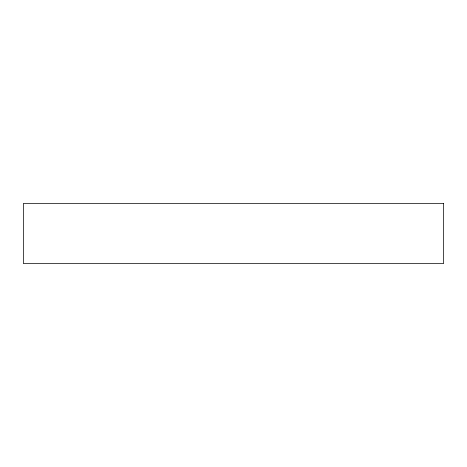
<?xml version="1.0" encoding="UTF-8"?>
<svg xmlns="http://www.w3.org/2000/svg" width="467" height="467" viewBox="0 0 467 467"><rect width="100%" height="100%" fill="white"/><g stroke="black" fill="none" stroke-linecap="round" stroke-linejoin="round"><path stroke-width="0.7" d="M443.65 203.478L23.35 203.478L23.35 263.522L443.65 263.522L443.65 203.478"/></g></svg>
